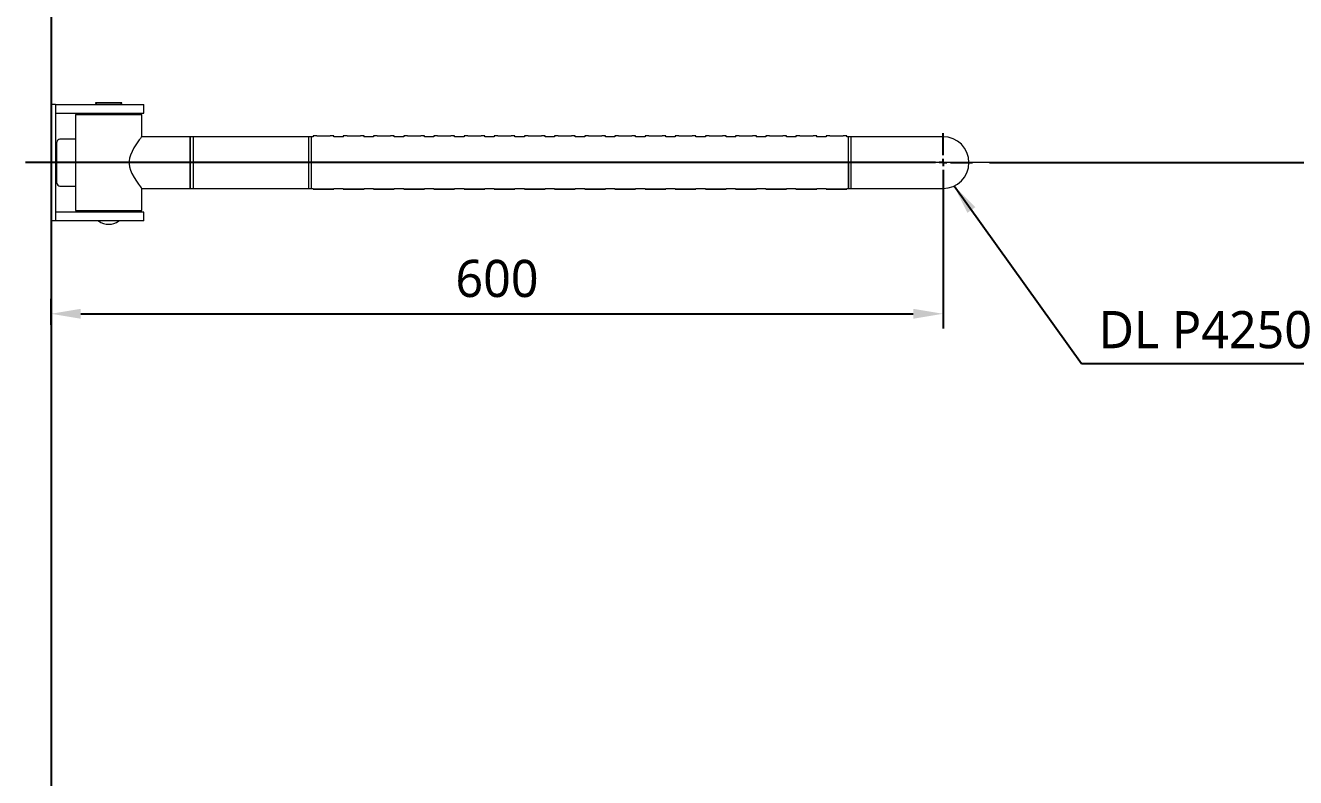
# Model space of a CAD drawing. Extents: x 3814 to 6583, y -1052 to 2311.
# Drawn here: x 3959 to 4813, y 865 to 1372 of the extents above; entities that cross this region are included whole.
import ezdxf

# ---------------------------------------------------------------- set-up
doc = ezdxf.new("R2010")
doc.units = 0
doc.header["$LTSCALE"] = 20
doc.header["$MEASUREMENT"] = 0
for name, pattern in [('CENTERX2', [20.32, 12.7, -2.54, 2.54, -2.54]), ('SLD-中心线', [34.29, 30.48, -1.27, 1.27, -1.27]), ('SLD-实线', [0])]:
    doc.linetypes.add(name, pattern=pattern)
doc.layers.get('0').update_dxf_attribs({"linetype": 'CONTINUOUS'})
doc.layers.get('DEFPOINTS').update_dxf_attribs({"linetype": 'CONTINUOUS'})
for name, color, linetype in [('2', 2, 'CONTINUOUS'), ('3', 3, 'CONTINUOUS'), ('6', 6, 'CONTINUOUS'), ('FAUCET', 4, 'CONTINUOUS')]:
    doc.layers.add(name, color=color, linetype=linetype)
doc.layers.add('中心线层', color=1, linetype='CENTERX2', lineweight=25)
doc.styles.add('ROMANS', font='NanumGothic.ttf')
doc.styles.get("Standard").update_dxf_attribs({"font": 'NanumGothic.ttf'})
doc.dimstyles.get("Standard").update_dxf_attribs({"dimtxt": 2.5, "dimasz": 2, "dimexe": 2, "dimexo": 1, "dimgap": 1.5, "dimtad": 1, "dimdec": 0, "dimlfac": 10, "dimrnd": 0.5, "dimzin": 0, "dimdsep": 46, "dimtxsty": 'Standard', "dimcen": 0, "dimclrt": 2, "dimadec": 0, "dimazin": 0, "dimtfac": 1, "dimtdec": 0, "dimtmove": 0, "dimatfit": 3, "dimfxl": 0, "dimtolj": 1, "dimtzin": 0, "dimarcsym": 0})

# ---------------------------------------------------------------- blocks, each defined once
blk = doc.blocks.new('*D124')
at = {"layer": '3', "color": 3, "lineweight": -2}
for p, q in [((4575.99, 1259.33), (4575.99, 1167.5)), ((3976, 1170), (3976, 1187.5)), ((3996, 1177.5), (4555.99, 1177.5))]:
    blk.add_line(p, q, dxfattribs=at)
at = {"layer": '3', "color": 3}
for points in [[(3996, 1180.83), (3996, 1174.17), (3976, 1177.5)], [(4555.99, 1180.83), (4555.99, 1174.17), (4575.99, 1177.5)]]:
    blk.add_solid(points, dxfattribs=at)
at = {"layer": 'DEFPOINTS', "color": 0}
for p in [(4575.99, 1259.33), (4575.99, 1177.5), (3976, 1170)]:
    blk.add_point(p, dxfattribs=at)
at = {"layer": '3', "color": 2, "insert": (4275.99, 1201.11), "char_height": 25, "attachment_point": 5}
blk.add_mtext('\\A1;600', dxfattribs=at)
blk = doc.blocks.new('SW_CENTERMARKSYMBOL_1')
at = {"layer": '中心线层', "color": 0}
for p, q in [((0, 1.25), (0, 5)), ((-1.25, 0), (-155.08, 0)), ((0, 0), (-0.63, 0)), ((0, 0), (0, 0.62)), ((0, 0), (0, -0.63)), ((0, 0), (0.62, 0)), ((1.25, 0), (5, 0)), ((0, -1.25), (0, -5))]:
    blk.add_line(p, q, dxfattribs=at)
blk = doc.blocks.new('*D105')
at = {"layer": '3', "color": 3, "lineweight": -2}
for p, q in [((5268, 1654.23), (5258, 1654.23)), ((5268, 1634.23), (5268, 1490.35)), ((5268, 1299.23), (5268, 1443.1)), ((4607.26, 1279.23), (5278, 1279.23))]:
    blk.add_line(p, q, dxfattribs=at)
at = {"layer": '3', "color": 3}
for points in [[(5264.67, 1634.23), (5271.33, 1634.23), (5268, 1654.23)], [(5264.67, 1299.23), (5271.33, 1299.23), (5268, 1279.23)]]:
    blk.add_solid(points, dxfattribs=at)
at = {"layer": 'DEFPOINTS', "color": 0}
for p in [(5268, 1654.23), (5268, 1654.23), (4607.26, 1279.23)]:
    blk.add_point(p, dxfattribs=at)
at = {"layer": '3', "color": 2, "insert": (5268, 1466.73), "char_height": 25, "attachment_point": 5}
blk.add_mtext('\\A1;375', dxfattribs=at)

msp = doc.modelspace()

# ---------------------------------------------------------------- linework, layer by layer
at = {"color": 7, "linetype": 'SLD-实线', "lineweight": 15}
for p, q in [((3978.98502, 1318.43105), (3976, 1318.43105)), ((3976, 1318.43105), (3976, 1240.02505)), ((3978.98502, 1318.43105), (4014.80503, 1318.43105)), ((3978.98502, 1318.43105), (3978.98502, 1240.02505)), ((4005.88982, 1319.39042), (4005.88982, 1319.22109)), ((4023.72021, 1319.39042), (4005.88982, 1319.39042)), ((4005.88982, 1319.22109), (4006.7079, 1318.43105)), ((4023.72021, 1319.22109), (4005.88982, 1319.22109)), ((4014.80503, 1318.43105), (4038.43626, 1318.43105)), ((4022.90211, 1318.43105), (4023.72021, 1319.22109)), ((4023.72021, 1319.22109), (4023.72021, 1319.39042)), ((4038.43626, 1312.56055), (4038.43626, 1318.43105)), ((3978.98502, 1312.56055), (4014.80503, 1312.56055)), ((3992.41749, 1311.56555), (3992.41749, 1246.89055)), ((3992.41749, 1311.56555), (4014.80503, 1311.56555)), ((3995.40252, 1312.46105), (3995.40252, 1311.56555)), ((3995.40252, 1312.46105), (4014.80503, 1312.46105)), ((4010.82502, 1312.56055), (4010.82502, 1312.46105)), ((4014.80503, 1312.56055), (4038.43626, 1312.56055)), ((4014.80503, 1312.46105), (4034.20752, 1312.46105)), ((4014.80503, 1311.56555), (4037.19251, 1311.56555)), ((4018.78501, 1312.46105), (4018.78501, 1312.56055)), ((4034.20752, 1311.56555), (4034.20752, 1312.46105)), ((4037.19251, 1296.88085), (4037.19251, 1311.56555)), ((3979.98001, 1265.4473), (3979.98001, 1293.0088)), ((3992.41749, 1294.9988), (3981.96998, 1294.9988)), ((4069.53001, 1296.64055), (4036.99707, 1296.64055)), ((4071.52001, 1296.64055), (4069.53001, 1296.64055)), ((4069.53001, 1296.64055), (4069.53001, 1279.22805)), ((4069.53001, 1261.81555), (4069.53001, 1296.64055)), ((4149.12999, 1296.64055), (4071.52001, 1296.64055)), ((4071.52001, 1296.64055), (4071.52001, 1261.81555)), ((4151.12, 1296.64055), (4149.12999, 1296.64055)), ((4149.12999, 1296.64055), (4149.12999, 1261.81555)), ((4152.34462, 1296.64055), (4151.12, 1296.64055)), ((4151.12, 1261.81555), (4151.12, 1296.64055)), ((4151.12, 1261.81555), (4151.12, 1296.64055)), ((4152.31402, 1297.13805), (4152.31402, 1296.64055)), ((4154.80152, 1297.13931), (4163.75652, 1297.13931)), ((4172.64264, 1296.64055), (4166.21238, 1296.64055)), ((4166.24402, 1296.64055), (4166.24402, 1297.13805)), ((4172.61201, 1297.13805), (4172.61201, 1296.64055)), ((4175.0995, 1297.13931), (4184.05451, 1297.13931)), ((4192.94063, 1296.64055), (4186.51036, 1296.64055)), ((4186.542, 1296.64055), (4186.542, 1297.13805)), ((4192.90999, 1297.13805), (4192.90999, 1296.64055)), ((4195.39752, 1297.13931), (4204.35249, 1297.13931)), ((4213.23864, 1296.64055), (4206.80838, 1296.64055)), ((4206.84002, 1296.64055), (4206.84002, 1297.13805)), ((4213.20801, 1297.13805), (4213.20801, 1296.64055)), ((4215.69551, 1297.13931), (4224.65051, 1297.13931)), ((4233.53663, 1296.64055), (4227.10637, 1296.64055)), ((4227.13801, 1296.64055), (4227.13801, 1297.13805)), ((4233.506, 1297.13805), (4233.506, 1296.64055)), ((4235.9935, 1297.13931), (4244.9485, 1297.13931)), ((4253.83465, 1296.64055), (4247.40436, 1296.64055)), ((4247.436, 1296.64055), (4247.436, 1297.13805)), ((4253.80402, 1297.13805), (4253.80402, 1296.64055)), ((4256.29151, 1297.13931), (4265.24652, 1297.13931)), ((4274.13264, 1296.64055), (4267.70237, 1296.64055)), ((4267.73401, 1296.64055), (4267.73401, 1297.13805)), ((4274.102, 1297.13805), (4274.102, 1296.64055)), ((4276.5895, 1297.13931), (4285.5445, 1297.13931)), ((4294.43064, 1296.64055), (4288.00036, 1296.64055)), ((4288.032, 1296.64055), (4288.032, 1297.13805)), ((4294.40001, 1297.13805), (4294.40001, 1296.64055)), ((4296.8875, 1297.13931), (4305.84251, 1297.13931)), ((4314.72864, 1296.64055), (4308.29836, 1296.64055)), ((4308.33, 1296.64055), (4308.33, 1297.13805)), ((4314.69801, 1297.13805), (4314.69801, 1296.64055)), ((4317.18551, 1297.13931), (4326.14051, 1297.13931)), ((4335.02663, 1296.64055), (4328.59637, 1296.64055)), ((4328.62801, 1296.64055), (4328.62801, 1297.13805)), ((4334.99601, 1297.13805), (4334.99601, 1296.64055)), ((4337.48351, 1297.13931), (4346.43851, 1297.13931)), ((4355.32463, 1296.64055), (4348.89437, 1296.64055)), ((4348.92601, 1296.64055), (4348.92601, 1297.13805)), ((4355.29401, 1297.13805), (4355.29401, 1296.64055)), ((4357.78151, 1297.13931), (4366.7365, 1297.13931)), ((4375.62263, 1296.64055), (4369.19237, 1296.64055)), ((4369.22401, 1296.64055), (4369.22401, 1297.13805)), ((4375.592, 1297.13805), (4375.592, 1296.64055)), ((4378.07951, 1297.13931), (4387.0345, 1297.13931)), ((4395.92064, 1296.64055), (4389.49037, 1296.64055)), ((4389.522, 1296.64055), (4389.522, 1297.13805)), ((4395.89, 1297.13805), (4395.89, 1296.64055)), ((4398.37751, 1297.13931), (4407.33251, 1297.13931)), ((4416.21863, 1296.64055), (4409.78837, 1296.64055)), ((4409.82001, 1296.64055), (4409.82001, 1297.13805)), ((4416.18801, 1297.13805), (4416.18801, 1296.64055)), ((4418.6755, 1297.13931), (4427.63051, 1297.13931)), ((4436.51663, 1296.64055), (4430.08637, 1296.64055)), ((4430.11801, 1296.64055), (4430.11801, 1297.13805)), ((4436.48601, 1297.13805), (4436.48601, 1296.64055)), ((4438.97351, 1297.13931), (4447.92851, 1297.13931)), ((4456.81463, 1296.64055), (4450.38437, 1296.64055)), ((4450.41601, 1296.64055), (4450.41601, 1297.13805)), ((4456.78401, 1297.13805), (4456.78401, 1296.64055)), ((4459.27151, 1297.13931), (4468.22651, 1297.13931)), ((4477.11264, 1296.64055), (4470.68237, 1296.64055)), ((4470.71401, 1296.64055), (4470.71401, 1297.13805)), ((4477.08201, 1297.13805), (4477.08201, 1296.64055)), ((4479.56951, 1297.13931), (4488.52451, 1297.13931)), ((4497.41063, 1296.64055), (4490.98037, 1296.64055)), ((4491.01201, 1296.64055), (4491.01201, 1297.13805)), ((4497.38001, 1297.13805), (4497.38001, 1296.64055)), ((4499.86751, 1297.13931), (4508.82251, 1297.13931)), ((4512.30501, 1296.64055), (4511.27837, 1296.64055)), ((4511.31001, 1296.64055), (4511.31001, 1297.13805)), ((4514.29501, 1296.64055), (4512.30501, 1296.64055)), ((4512.30501, 1279.23688), (4512.30501, 1296.64055)), ((4512.30501, 1261.81555), (4512.30501, 1296.64055)), ((4551.11001, 1296.64055), (4514.29501, 1296.64055)), ((4514.29501, 1261.81555), (4514.29501, 1296.64055)), ((4514.29501, 1261.81555), (4514.29501, 1296.64055)), ((4575.98501, 1296.64055), (4551.11001, 1296.64055)), ((4069.53001, 1279.22805), (4069.53001, 1261.81555)), ((4512.30501, 1279.23688), (4512.30501, 1261.81555)), ((3981.96998, 1263.4573), (3992.41749, 1263.4573)), ((4036.99716, 1261.81555), (4069.53001, 1261.81555)), ((4037.19251, 1246.89055), (4037.19251, 1261.5668)), ((4069.53001, 1261.81555), (4071.52001, 1261.81555)), ((4071.52001, 1261.81555), (4149.12999, 1261.81555)), ((4149.12999, 1261.81555), (4151.12, 1261.81555)), ((4151.12, 1261.81555), (4152.31402, 1261.81555)), ((4152.31402, 1261.81994), (4152.31402, 1261.31805)), ((4154.80152, 1261.31931), (4163.75652, 1261.31931)), ((4163.75652, 1261.31679), (4154.80152, 1261.31679)), ((4166.24402, 1261.31805), (4166.24402, 1261.81994)), ((4166.24402, 1261.81555), (4172.61201, 1261.81555)), ((4172.61201, 1261.81994), (4172.61201, 1261.31805)), ((4175.0995, 1261.31931), (4184.05451, 1261.31931)), ((4184.05451, 1261.31679), (4175.0995, 1261.31679)), ((4186.542, 1261.31805), (4186.542, 1261.81994)), ((4186.542, 1261.81555), (4192.90999, 1261.81555)), ((4192.90999, 1261.81994), (4192.90999, 1261.31805)), ((4195.39752, 1261.31931), (4204.35249, 1261.31931)), ((4204.35249, 1261.31679), (4195.39752, 1261.31679)), ((4206.84002, 1261.31805), (4206.84002, 1261.81994)), ((4206.84002, 1261.81555), (4213.20801, 1261.81555)), ((4213.20801, 1261.81994), (4213.20801, 1261.31805)), ((4215.69551, 1261.31931), (4224.65051, 1261.31931)), ((4224.65051, 1261.31679), (4215.69551, 1261.31679)), ((4227.13801, 1261.31805), (4227.13801, 1261.81994)), ((4227.13801, 1261.81555), (4233.506, 1261.81555)), ((4233.506, 1261.81994), (4233.506, 1261.31805)), ((4235.9935, 1261.31931), (4244.9485, 1261.31931)), ((4244.9485, 1261.31679), (4235.9935, 1261.31679)), ((4247.436, 1261.31805), (4247.436, 1261.81994)), ((4247.436, 1261.81555), (4253.80402, 1261.81555)), ((4253.80402, 1261.81994), (4253.80402, 1261.31805)), ((4256.29151, 1261.31931), (4265.24652, 1261.31931)), ((4265.24652, 1261.31679), (4256.29151, 1261.31679)), ((4267.73401, 1261.31805), (4267.73401, 1261.81994)), ((4267.73401, 1261.81555), (4274.102, 1261.81555)), ((4274.102, 1261.81994), (4274.102, 1261.31805)), ((4276.5895, 1261.31931), (4285.5445, 1261.31931)), ((4285.5445, 1261.31679), (4276.5895, 1261.31679)), ((4288.032, 1261.31805), (4288.032, 1261.81994)), ((4288.032, 1261.81555), (4294.40001, 1261.81555)), ((4294.40001, 1261.81994), (4294.40001, 1261.31805)), ((4296.8875, 1261.31931), (4305.84251, 1261.31931)), ((4305.84251, 1261.31679), (4296.8875, 1261.31679)), ((4308.33, 1261.31805), (4308.33, 1261.81994)), ((4308.33, 1261.81555), (4314.69801, 1261.81555)), ((4314.69801, 1261.81994), (4314.69801, 1261.31805)), ((4317.18551, 1261.31931), (4326.14051, 1261.31931)), ((4326.14051, 1261.31679), (4317.18551, 1261.31679)), ((4328.62801, 1261.31805), (4328.62801, 1261.81994)), ((4328.62801, 1261.81555), (4334.99601, 1261.81555)), ((4334.99601, 1261.81994), (4334.99601, 1261.31805)), ((4337.48351, 1261.31931), (4346.43851, 1261.31931)), ((4346.43851, 1261.31679), (4337.48351, 1261.31679)), ((4348.92601, 1261.31805), (4348.92601, 1261.81994)), ((4348.92601, 1261.81555), (4355.29401, 1261.81555)), ((4355.29401, 1261.81994), (4355.29401, 1261.31805)), ((4357.78151, 1261.31931), (4366.7365, 1261.31931)), ((4366.7365, 1261.31679), (4357.78151, 1261.31679)), ((4369.22401, 1261.31805), (4369.22401, 1261.81994)), ((4369.22401, 1261.81555), (4375.592, 1261.81555)), ((4375.592, 1261.81994), (4375.592, 1261.31805)), ((4378.07951, 1261.31931), (4387.0345, 1261.31931)), ((4387.0345, 1261.31679), (4378.07951, 1261.31679)), ((4389.522, 1261.31805), (4389.522, 1261.81994)), ((4389.522, 1261.81555), (4395.89, 1261.81555)), ((4395.89, 1261.81994), (4395.89, 1261.31805)), ((4398.37751, 1261.31931), (4407.33251, 1261.31931)), ((4407.33251, 1261.31679), (4398.37751, 1261.31679)), ((4409.82001, 1261.31805), (4409.82001, 1261.81994)), ((4409.82001, 1261.81555), (4416.18801, 1261.81555)), ((4416.18801, 1261.81994), (4416.18801, 1261.31805)), ((4418.6755, 1261.31931), (4427.63051, 1261.31931)), ((4427.63051, 1261.31679), (4418.6755, 1261.31679)), ((4430.11801, 1261.31805), (4430.11801, 1261.81994)), ((4430.11801, 1261.81555), (4436.48601, 1261.81555)), ((4436.48601, 1261.81994), (4436.48601, 1261.31805)), ((4438.97351, 1261.31931), (4447.92851, 1261.31931)), ((4447.92851, 1261.31679), (4438.97351, 1261.31679)), ((4450.41601, 1261.31805), (4450.41601, 1261.81994)), ((4450.41601, 1261.81555), (4456.78401, 1261.81555)), ((4456.78401, 1261.81994), (4456.78401, 1261.31805)), ((4459.27151, 1261.31931), (4468.22651, 1261.31931)), ((4468.22651, 1261.31679), (4459.27151, 1261.31679)), ((4470.71401, 1261.31805), (4470.71401, 1261.81994)), ((4470.71401, 1261.81555), (4477.08201, 1261.81555)), ((4477.08201, 1261.81994), (4477.08201, 1261.31805)), ((4479.56951, 1261.31931), (4488.52451, 1261.31931)), ((4488.52451, 1261.31679), (4479.56951, 1261.31679)), ((4491.01201, 1261.31805), (4491.01201, 1261.81994)), ((4491.01201, 1261.81555), (4497.38001, 1261.81555)), ((4497.38001, 1261.81994), (4497.38001, 1261.31805)), ((4499.86751, 1261.31931), (4508.82251, 1261.31931)), ((4508.82251, 1261.31679), (4499.86751, 1261.31679)), ((4511.31001, 1261.31805), (4511.31001, 1261.81994)), ((4511.31001, 1261.81555), (4512.30501, 1261.81555)), ((4512.30501, 1261.81555), (4514.29501, 1261.81555)), ((4514.29501, 1261.81555), (4551.11001, 1261.81555)), ((4551.11001, 1261.81555), (4575.98501, 1261.81555)), ((3978.98502, 1240.02505), (3976, 1240.02505)), ((4014.80503, 1245.89555), (3978.98502, 1245.89555)), ((4014.80503, 1240.02505), (3978.98502, 1240.02505)), ((3992.41749, 1246.89055), (4014.80503, 1246.89055)), ((3995.40252, 1246.89055), (3995.40252, 1245.99505)), ((4034.20752, 1245.99505), (3995.40252, 1245.99505)), ((4010.82502, 1245.99505), (4010.82502, 1245.89555)), ((4014.80503, 1246.89055), (4037.19251, 1246.89055)), ((4038.43626, 1245.89555), (4014.80503, 1245.89555)), ((4038.43626, 1240.02505), (4014.80503, 1240.02505)), ((4018.78501, 1245.89555), (4018.78501, 1245.99505)), ((4034.20752, 1245.99505), (4034.20752, 1246.89055)), ((4038.43626, 1240.02505), (4038.43626, 1245.89555))]:
    msp.add_line(p, q, dxfattribs=at)
at = {"color": 7, "linetype": 'SLD-实线', "lineweight": 15, "flags": 128}
for points in [[(4037.18587, 1296.88085), (4037.05937, 1296.72021), (4036.6973, 1296.25721), (4036.11482, 1295.50159), (4035.31433, 1294.43831), (4034.34713, 1293.10661), (4033.0914, 1291.27427), (4031.75786, 1289.13353), (4030.51364, 1286.80966), (4029.425, 1284.17417), (4028.90358, 1282.30853), (4028.60536, 1280.3095), (4028.59281, 1278.3207), (4028.87215, 1276.29481), (4029.50963, 1274.03714), (4030.4019, 1271.88075), (4031.86817, 1269.13494), (4033.43351, 1266.66858), (4034.87021, 1264.62214), (4036.09973, 1262.9743), (4036.7024, 1262.19233), (4037.08309, 1261.70572), (4037.19251, 1261.5668), (4037.19251, 1261.5668)], [(4154.80152, 1261.31679), (4153.84958, 1261.31688), (4153.04257, 1261.31716), (4152.50335, 1261.31757), (4152.31402, 1261.31805), (4152.50335, 1261.31853), (4153.04257, 1261.31894), (4153.84958, 1261.31922), (4154.80152, 1261.31931)], [(4163.75652, 1261.31931), (4164.70842, 1261.31922), (4165.51543, 1261.31894), (4166.05465, 1261.31853), (4166.24402, 1261.31805), (4166.05465, 1261.31757), (4165.51543, 1261.31716), (4164.70842, 1261.31688), (4163.75652, 1261.31679)], [(4175.0995, 1261.31679), (4174.14757, 1261.31688), (4173.34059, 1261.31716), (4172.80134, 1261.31757), (4172.61201, 1261.31805), (4172.80134, 1261.31853), (4173.34059, 1261.31894), (4174.14757, 1261.31922), (4175.0995, 1261.31931)], [(4184.05451, 1261.31931), (4185.00644, 1261.31922), (4185.81342, 1261.31894), (4186.35267, 1261.31853), (4186.542, 1261.31805), (4186.35267, 1261.31757), (4185.81342, 1261.31716), (4185.00644, 1261.31688), (4184.05451, 1261.31679)], [(4195.39752, 1261.31679), (4194.44559, 1261.31688), (4193.63857, 1261.31716), (4193.09936, 1261.31757), (4192.90999, 1261.31805), (4193.09936, 1261.31853), (4193.63857, 1261.31894), (4194.44559, 1261.31922), (4195.39752, 1261.31931)], [(4204.35249, 1261.31931), (4205.30442, 1261.31922), (4206.11144, 1261.31894), (4206.65066, 1261.31853), (4206.84002, 1261.31805), (4206.65066, 1261.31757), (4206.11144, 1261.31716), (4205.30442, 1261.31688), (4204.35249, 1261.31679)], [(4215.69551, 1261.31679), (4214.74358, 1261.31688), (4213.93659, 1261.31716), (4213.39735, 1261.31757), (4213.20801, 1261.31805), (4213.39735, 1261.31853), (4213.93659, 1261.31894), (4214.74358, 1261.31922), (4215.69551, 1261.31931)], [(4224.65051, 1261.31931), (4225.60244, 1261.31922), (4226.40943, 1261.31894), (4226.94864, 1261.31853), (4227.13801, 1261.31805), (4226.94864, 1261.31757), (4226.40943, 1261.31716), (4225.60244, 1261.31688), (4224.65051, 1261.31679)], [(4235.9935, 1261.31679), (4235.0416, 1261.31688), (4234.23458, 1261.31716), (4233.69536, 1261.31757), (4233.506, 1261.31805), (4233.69536, 1261.31853), (4234.23458, 1261.31894), (4235.0416, 1261.31922), (4235.9935, 1261.31931)], [(4244.9485, 1261.31931), (4245.90043, 1261.31922), (4246.70744, 1261.31894), (4247.24666, 1261.31853), (4247.436, 1261.31805), (4247.24666, 1261.31757), (4246.70744, 1261.31716), (4245.90043, 1261.31688), (4244.9485, 1261.31679)], [(4256.29151, 1261.31679), (4255.33958, 1261.31688), (4254.53257, 1261.31716), (4253.99335, 1261.31757), (4253.80402, 1261.31805), (4253.99335, 1261.31853), (4254.53257, 1261.31894), (4255.33958, 1261.31922), (4256.29151, 1261.31931)], [(4265.24652, 1261.31931), (4266.19843, 1261.31922), (4267.00543, 1261.31894), (4267.54466, 1261.31853), (4267.73401, 1261.31805), (4267.54466, 1261.31757), (4267.00543, 1261.31716), (4266.19843, 1261.31688), (4265.24652, 1261.31679)], [(4276.5895, 1261.31679), (4275.63759, 1261.31688), (4274.83059, 1261.31716), (4274.29135, 1261.31757), (4274.102, 1261.31805), (4274.29135, 1261.31853), (4274.83059, 1261.31894), (4275.63759, 1261.31922), (4276.5895, 1261.31931)], [(4285.5445, 1261.31931), (4286.49644, 1261.31922), (4287.30344, 1261.31894), (4287.84265, 1261.31853), (4288.032, 1261.31805), (4287.84265, 1261.31757), (4287.30344, 1261.31716), (4286.49644, 1261.31688), (4285.5445, 1261.31679)], [(4296.8875, 1261.31679), (4295.93559, 1261.31688), (4295.12857, 1261.31716), (4294.58936, 1261.31757), (4294.40001, 1261.31805), (4294.58936, 1261.31853), (4295.12857, 1261.31894), (4295.93559, 1261.31922), (4296.8875, 1261.31931)], [(4305.84251, 1261.31931), (4306.79444, 1261.31922), (4307.60144, 1261.31894), (4308.14065, 1261.31853), (4308.33, 1261.31805), (4308.14065, 1261.31757), (4307.60144, 1261.31716), (4306.79444, 1261.31688), (4305.84251, 1261.31679)], [(4317.18551, 1261.31679), (4316.23358, 1261.31688), (4315.42658, 1261.31716), (4314.88736, 1261.31757), (4314.69801, 1261.31805), (4314.88736, 1261.31853), (4315.42658, 1261.31894), (4316.23358, 1261.31922), (4317.18551, 1261.31931)], [(4326.14051, 1261.31931), (4327.09243, 1261.31922), (4327.89944, 1261.31894), (4328.43866, 1261.31853), (4328.62801, 1261.31805), (4328.43866, 1261.31757), (4327.89944, 1261.31716), (4327.09243, 1261.31688), (4326.14051, 1261.31679)], [(4337.48351, 1261.31679), (4336.53158, 1261.31688), (4335.72458, 1261.31716), (4335.18536, 1261.31757), (4334.99601, 1261.31805), (4335.18536, 1261.31853), (4335.72458, 1261.31894), (4336.53158, 1261.31922), (4337.48351, 1261.31931)], [(4346.43851, 1261.31931), (4347.39043, 1261.31922), (4348.19743, 1261.31894), (4348.73666, 1261.31853), (4348.92601, 1261.31805), (4348.73666, 1261.31757), (4348.19743, 1261.31716), (4347.39043, 1261.31688), (4346.43851, 1261.31679)], [(4357.78151, 1261.31679), (4356.82958, 1261.31688), (4356.02258, 1261.31716), (4355.48335, 1261.31757), (4355.29401, 1261.31805), (4355.48335, 1261.31853), (4356.02258, 1261.31894), (4356.82958, 1261.31922), (4357.78151, 1261.31931)], [(4366.7365, 1261.31931), (4367.68843, 1261.31922), (4368.49543, 1261.31894), (4369.03466, 1261.31853), (4369.22401, 1261.31805), (4369.03466, 1261.31757), (4368.49543, 1261.31716), (4367.68843, 1261.31688), (4366.7365, 1261.31679)], [(4378.07951, 1261.31679), (4377.12758, 1261.31688), (4376.32058, 1261.31716), (4375.78135, 1261.31757), (4375.592, 1261.31805), (4375.78135, 1261.31853), (4376.32058, 1261.31894), (4377.12758, 1261.31922), (4378.07951, 1261.31931)], [(4387.0345, 1261.31931), (4387.98643, 1261.31922), (4388.79343, 1261.31894), (4389.33266, 1261.31853), (4389.522, 1261.31805), (4389.33266, 1261.31757), (4388.79343, 1261.31716), (4387.98643, 1261.31688), (4387.0345, 1261.31679)], [(4398.37751, 1261.31679), (4397.42558, 1261.31688), (4396.61858, 1261.31716), (4396.07936, 1261.31757), (4395.89, 1261.31805), (4396.07936, 1261.31853), (4396.61858, 1261.31894), (4397.42558, 1261.31922), (4398.37751, 1261.31931)], [(4407.33251, 1261.31931), (4408.28443, 1261.31922), (4409.09144, 1261.31894), (4409.63066, 1261.31853), (4409.82001, 1261.31805), (4409.63066, 1261.31757), (4409.09144, 1261.31716), (4408.28443, 1261.31688), (4407.33251, 1261.31679)], [(4418.6755, 1261.31679), (4417.72358, 1261.31688), (4416.91658, 1261.31716), (4416.37736, 1261.31757), (4416.18801, 1261.31805), (4416.37736, 1261.31853), (4416.91658, 1261.31894), (4417.72358, 1261.31922), (4418.6755, 1261.31931)], [(4427.63051, 1261.31931), (4428.58243, 1261.31922), (4429.38944, 1261.31894), (4429.92865, 1261.31853), (4430.11801, 1261.31805), (4429.92865, 1261.31757), (4429.38944, 1261.31716), (4428.58243, 1261.31688), (4427.63051, 1261.31679)], [(4438.97351, 1261.31679), (4438.02158, 1261.31688), (4437.21458, 1261.31716), (4436.67535, 1261.31757), (4436.48601, 1261.31805), (4436.67535, 1261.31853), (4437.21458, 1261.31894), (4438.02158, 1261.31922), (4438.97351, 1261.31931)], [(4447.92851, 1261.31931), (4448.88043, 1261.31922), (4449.68743, 1261.31894), (4450.22666, 1261.31853), (4450.41601, 1261.31805), (4450.22666, 1261.31757), (4449.68743, 1261.31716), (4448.88043, 1261.31688), (4447.92851, 1261.31679)], [(4459.27151, 1261.31679), (4458.31958, 1261.31688), (4457.51258, 1261.31716), (4456.97336, 1261.31757), (4456.78401, 1261.31805), (4456.97336, 1261.31853), (4457.51258, 1261.31894), (4458.31958, 1261.31922), (4459.27151, 1261.31931)], [(4468.22651, 1261.31931), (4469.17843, 1261.31922), (4469.98544, 1261.31894), (4470.52466, 1261.31853), (4470.71401, 1261.31805), (4470.52466, 1261.31757), (4469.98544, 1261.31716), (4469.17843, 1261.31688), (4468.22651, 1261.31679)], [(4479.56951, 1261.31679), (4478.61758, 1261.31688), (4477.81058, 1261.31716), (4477.27136, 1261.31757), (4477.08201, 1261.31805), (4477.27136, 1261.31853), (4477.81058, 1261.31894), (4478.61758, 1261.31922), (4479.56951, 1261.31931)], [(4488.52451, 1261.31931), (4489.47643, 1261.31922), (4490.28343, 1261.31894), (4490.82266, 1261.31853), (4491.01201, 1261.31805), (4490.82266, 1261.31757), (4490.28343, 1261.31716), (4489.47643, 1261.31688), (4488.52451, 1261.31679)], [(4499.86751, 1261.31679), (4498.91558, 1261.31688), (4498.10858, 1261.31716), (4497.56936, 1261.31757), (4497.38001, 1261.31805), (4497.56936, 1261.31853), (4498.10858, 1261.31894), (4498.91558, 1261.31922), (4499.86751, 1261.31931)], [(4508.82251, 1261.31931), (4509.77443, 1261.31922), (4510.58144, 1261.31894), (4511.12066, 1261.31853), (4511.31001, 1261.31805), (4511.12066, 1261.31757), (4510.58144, 1261.31716), (4509.77443, 1261.31688), (4508.82251, 1261.31679)]]:
    msp.add_lwpolyline(points, dxfattribs=at)
at = {"color": 7, "linetype": 'SLD-实线', "lineweight": 15}
for centre, radius, start, end in [((3981.97001, 1293.0088), 1.99, 90, 180), ((4154.17936, 72.05344), 1225.08603, 89.97090239, 90.08723965), ((4164.37864, 71.98079), 1225.15868, 89.9127638, 90.02909417), ((4174.47735, 72.032), 1225.10747, 89.9709034, 90.08723863), ((4184.67665, 72.032), 1225.10747, 89.91276137, 90.0290966), ((4194.77538, 71.97099), 1225.16848, 89.97090526, 90.08723608), ((4204.97463, 71.97099), 1225.16848, 89.91276392, 90.02909474), ((4215.07336, 72.032), 1225.10747, 89.9709034, 90.08723863), ((4225.27264, 71.99785), 1225.14162, 89.91276299, 90.02909498), ((4235.37137, 71.98079), 1225.15868, 89.97090583, 90.0872362), ((4245.57066, 72.05344), 1225.08603, 89.91276035, 90.02909761), ((4255.66935, 72.05344), 1225.08603, 89.97090239, 90.08723965), ((4265.86865, 72.00639), 1225.13307, 89.91276258, 90.02909538), ((4275.96737, 72.00639), 1225.13307, 89.97090462, 90.08723742), ((4286.16665, 72.02564), 1225.11382, 89.91276167, 90.0290963), ((4296.26536, 72.01711), 1225.12235, 89.97090411, 90.08723793), ((4306.46465, 72.02564), 1225.11382, 89.91276167, 90.0290963), ((4316.56336, 72.02564), 1225.11382, 89.9709037, 90.08723833), ((4326.76265, 72.01711), 1225.12235, 89.91276207, 90.02909589), ((4336.86136, 72.02564), 1225.11382, 89.9709037, 90.08723833), ((4347.06065, 72.00639), 1225.13307, 89.91276258, 90.02909538), ((4357.15936, 72.04272), 1225.09675, 89.97090289, 90.08723914), ((4367.35864, 72.00149), 1225.13797, 89.91276264, 90.02909567), ((4377.45737, 72.00149), 1225.13797, 89.97090433, 90.08723736), ((4387.65666, 72.04272), 1225.09675, 89.91276086, 90.02909711), ((4397.75536, 72.01357), 1225.1259, 89.97090402, 90.08723784), ((4407.95465, 72.0093), 1225.13016, 89.91276236, 90.02909578), ((4418.05336, 72.01602), 1225.12345, 89.97090416, 90.08723787), ((4428.25265, 72.02138), 1225.11809, 89.91276187, 90.02909609), ((4438.35136, 72.02992), 1225.10955, 89.9709035, 90.08723853), ((4448.55065, 72.01602), 1225.12345, 89.91276213, 90.02909584), ((4458.64936, 72.02297), 1225.1165, 89.97090383, 90.0872382), ((4468.84865, 72.01747), 1225.12199, 89.91276201, 90.02909604), ((4478.94737, 72.01747), 1225.12199, 89.97090396, 90.08723799), ((4489.14665, 72.01507), 1225.1244, 89.91276213, 90.02909592), ((4499.24537, 72.01507), 1225.1244, 89.97090408, 90.08723787), ((4509.44465, 72.0187), 1225.12077, 89.91276197, 90.02909605), ((4575.98501, 1279.22805), 17.4125, 0, 90), ((4575.98501, 1279.22805), 17.4125, 270, 0), ((3981.97001, 1265.4473), 1.99, 180, 270)]:
    msp.add_arc(centre, radius, start, end, dxfattribs=at)
at = {"color": 5, "linetype": 'SLD-实线', "lineweight": 15}
msp.add_arc((4014.80501, 1248.88769), 11.15114, 232.63394793, 307.36605207, dxfattribs=at)
at = {"layer": '3'}
msp.add_line((4669.20712, 1144.06862), (4877.49493, 1144.06862), dxfattribs=at)
at = {"layer": '6'}
msp.add_line((3976, 2104.22805), (3976, -811.27483), dxfattribs=at)
at = {"layer": '中心线层', "linetype": 'SLD-中心线', "lineweight": 0}
msp.add_line((4607.26198, 1279.22805), (3970.19383, 1279.22805), dxfattribs=at)

# ---------------------------------------------------------------- block references
at = {"layer": '中心线层', "xscale": 3.98, "yscale": 3.98, "zscale": 3.98}
msp.add_blockref('SW_CENTERMARKSYMBOL_1', (4575.98501, 1279.22805), dxfattribs=at)

# ---------------------------------------------------------------- texts
at = {"layer": '2', "insert": (4680.65874, 1166.65744), "char_height": 25, "attachment_point": 4, "style": 'ROMANS'}
msp.add_mtext('DL P4250', dxfattribs=at)

# ---------------------------------------------------------------- dimensions: what is measured, and where the dimension line sits
at = {"layer": '3'}
dim = msp.add_linear_dim(base=(5268, 1654.22805), p1=(4607.26198, 1279.22805), p2=(5268, 1654.22805), angle=90, dimstyle='Standard', override={"dimtxt": 25, "dimasz": 20, "dimexe": 10, "dimexo": 0, "dimgap": 10, "dimtih": 1, "dimtoh": 1, "dimdec": 4, "dimlfac": 1, "dimzin": 8, "dimclrd": 3, "dimclre": 3, "dimtdec": 4, "dimarcsym": 1}, dxfattribs=at)
dim.commit()
dim.dimension.update_dxf_attribs({"geometry": '*D105', "text_midpoint": (5268, 1466.72805)})
dim = msp.add_linear_dim(base=(4575.98501, 1177.5), p1=(3976, 1170), p2=(4575.98501, 1259.32805), text='600', dimstyle='Standard', override={"dimtxt": 25, "dimasz": 20, "dimexe": 10, "dimexo": 0, "dimgap": 10, "dimtih": 1, "dimtoh": 1, "dimdec": 4, "dimlfac": 1, "dimzin": 8, "dimclrd": 3, "dimclre": 3, "dimtdec": 4, "dimarcsym": 1}, dxfattribs=at)
dim.commit()
dim.dimension.update_dxf_attribs({"geometry": '*D124', "text_midpoint": (4275.9925, 1201.10873)})

# ---------------------------------------------------------------- leaders
at = {"layer": 'FAUCET', "color": 8}
msp.add_leader([(4583.3693, 1263.56711), (4669.20712, 1144.06862)], dimstyle='Standard', override={"dimtxt": 25, "dimasz": 20, "dimexe": 10, "dimexo": 0, "dimgap": 10, "dimdec": 4, "dimlfac": 1, "dimzin": 8, "dimclrd": 3, "dimclre": 3, "dimtdec": 4}, dxfattribs=at)

doc.saveas('drawing.dxf')
